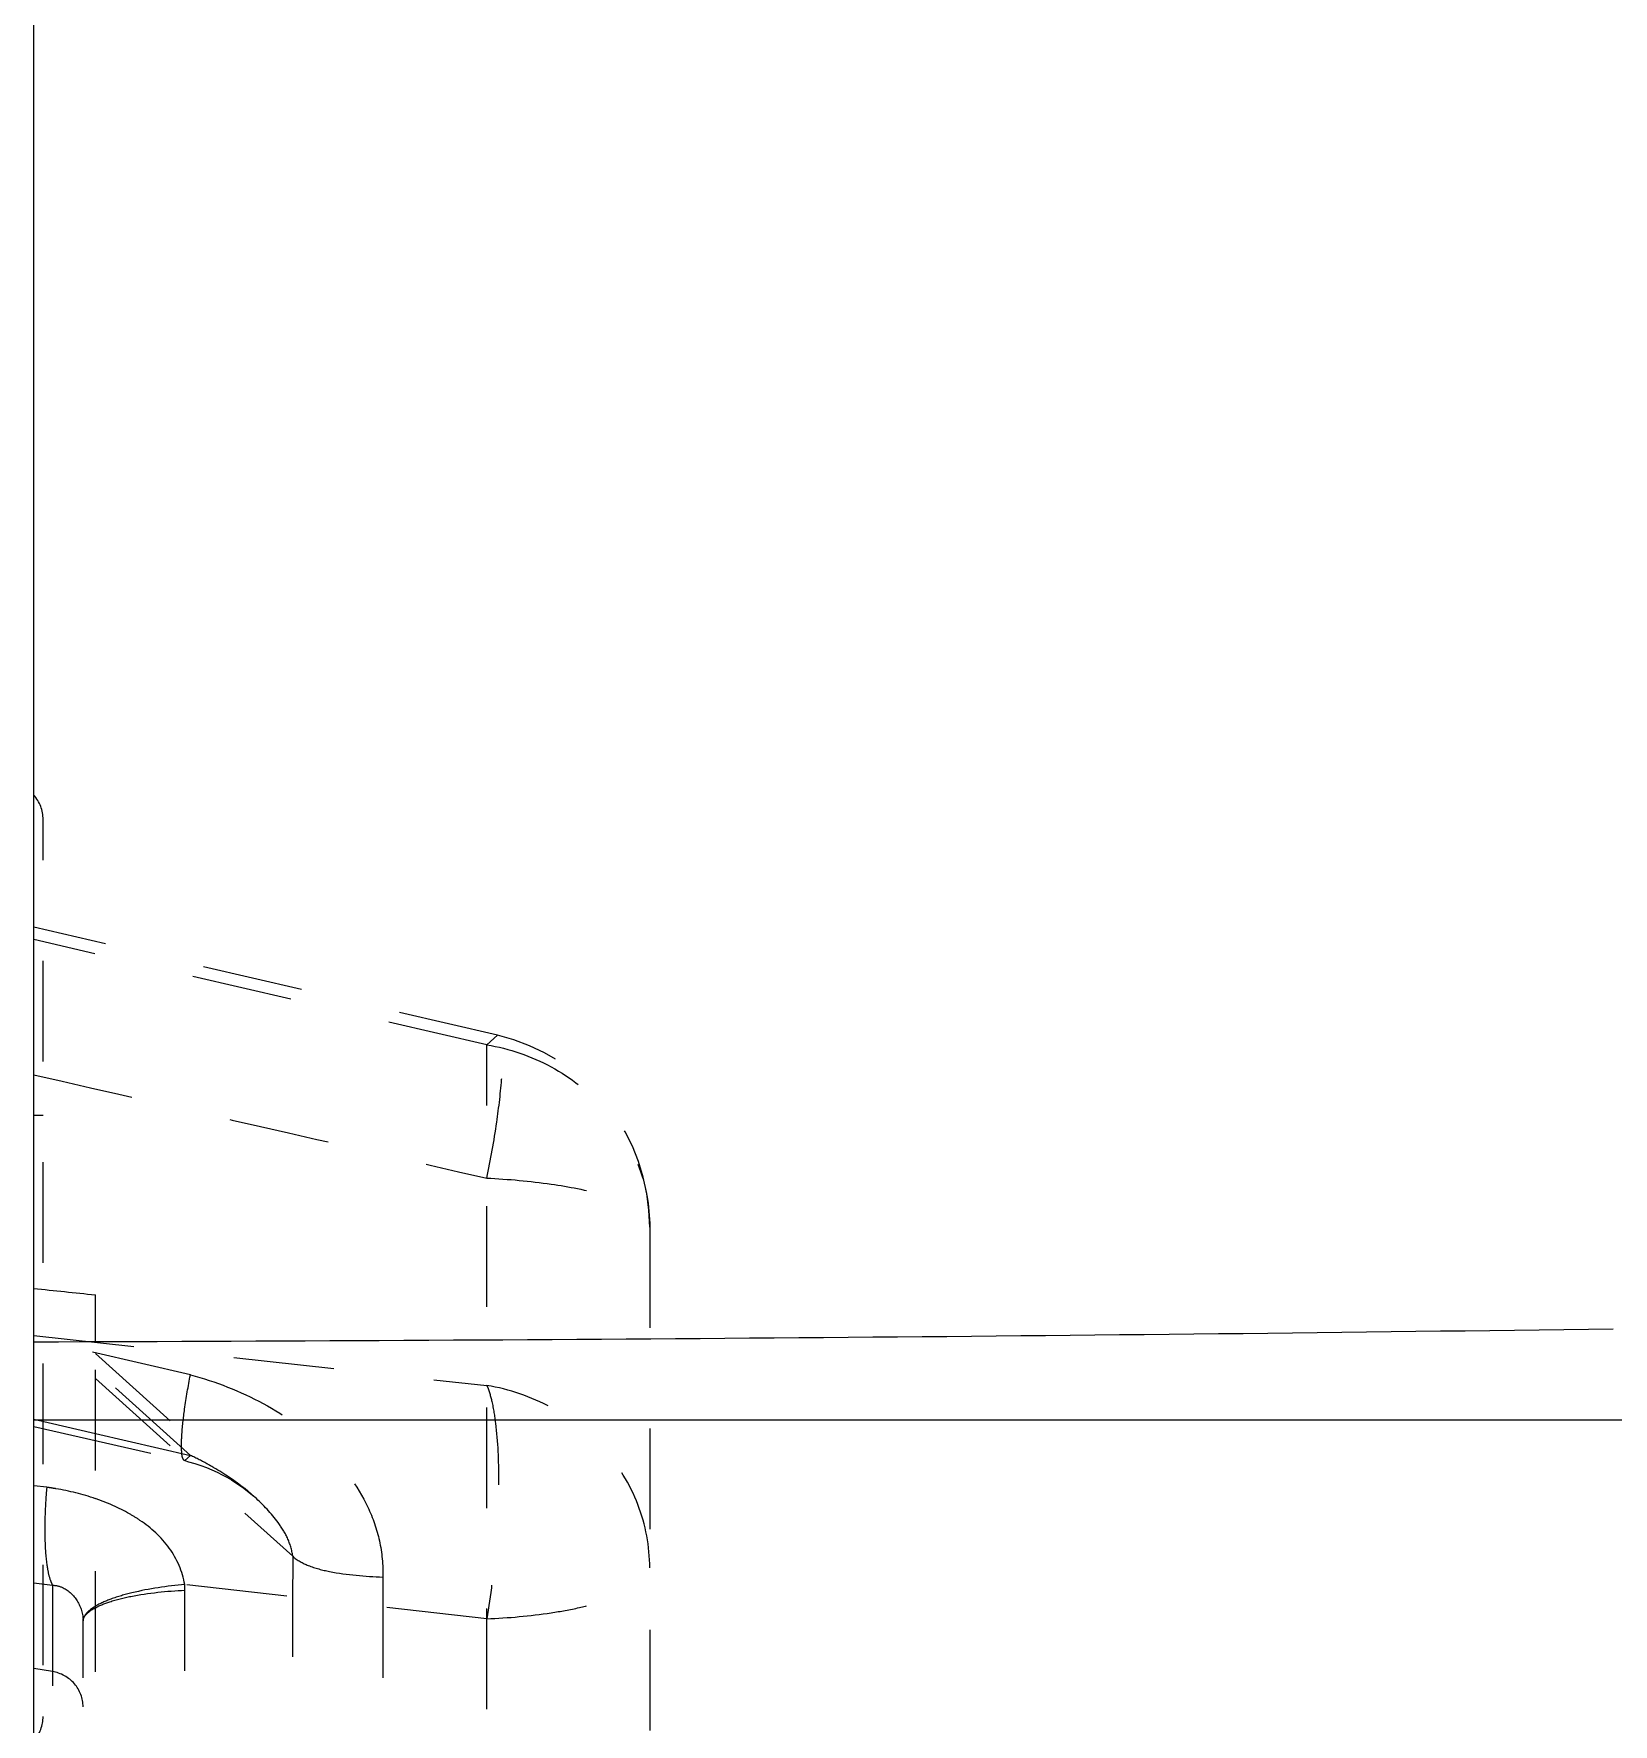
# Model space of a CAD drawing. Header units: millimetres. Extents: x 1540 to 3369, y -3458 to 1222.
# Drawn here: x 2584.66 to 2610.31, y -470.67 to -443.24 of the extents above; entities that cross this region are included whole.
import ezdxf

# ---------------------------------------------------------------- set-up
doc = ezdxf.new("R2010")
doc.units = ezdxf.units.MM
doc.header["$LTSCALE"] = 16.335
doc.linetypes.add('HIDDEN', pattern=[0.2, 0.1, -0.1])
doc.layers.add('21', color=7, linetype='CONTINUOUS')

msp = doc.modelspace()

# ---------------------------------------------------------------- linework, layer by layer
at = {"layer": '21', "color": 7, "linetype": 'Continuous'}
for p, q in [((2584.662, -635.737), (2584.662, -215.737)), ((2585.662, -464.46), (2585.662, -463.704)), ((2639.462, -465.737), (2584.662, -465.737))]:
    msp.add_line(p, q, dxfattribs=at)
at = {"layer": '21', "color": 8, "linetype": 'HIDDEN'}
for p, q in [((2584.812, -489.319), (2584.812, -455.989)), ((2592.188, -459.491), (2584.662, -457.739)), ((2592.018, -459.647), (2584.662, -457.939)), ((2592.188, -459.491), (2592.018, -459.647)), ((2592.188, -459.492), (2592.188, -459.491)), ((2592.018, -496.567), (2592.018, -459.647)), ((2584.812, -460.792), (2584.662, -460.792)), ((2594.662, -462.608), (2594.662, -493.606)), ((2584.662, -464.364), (2592.018, -465.176)), ((2587.204, -465.004), (2584.662, -464.412)), ((2585.662, -479.625), (2585.662, -464.46)), ((2585.662, -464.654), (2588.25, -466.988)), ((2587.204, -466.309), (2585.662, -464.919)), ((2585.662, -465.06), (2588.865, -467.948)), ((2584.662, -465.724), (2585.662, -465.954)), ((2584.662, -465.841), (2584.97, -465.909)), ((2584.97, -465.909), (2587.112, -466.398)), ((2585.662, -465.954), (2587.204, -466.309)), ((2587.204, -466.309), (2587.112, -466.395)), ((2587.112, -466.395), (2587.112, -466.395)), ((2584.872, -466.828), (2584.662, -466.803)), ((2588.13, -466.888), (2588.188, -466.935)), ((2584.662, -468.38), (2584.966, -468.418)), ((2584.966, -468.418), (2584.966, -499.913)), ((2592.018, -468.963), (2587.113, -468.407)), ((2587.115, -495.94), (2587.115, -468.498)), ((2585.462, -499.322), (2585.462, -468.996)), ((2584.966, -469.818), (2584.662, -469.766))]:
    msp.add_line(p, q, dxfattribs=at)
for points in [[(2587.112, -466.395), (2587.176, -466.412), (2587.276, -466.44), (2587.372, -466.472), (2587.464, -466.506), (2587.553, -466.543), (2587.638, -466.582), (2587.719, -466.623), (2587.798, -466.666)], [(2587.798, -466.666), (2587.872, -466.709), (2587.942, -466.754), (2588.009, -466.798), (2588.071, -466.843), (2588.13, -466.888)], [(2588.188, -466.935), (2588.232, -466.972), (2588.238, -466.977)]]:
    msp.add_lwpolyline(points, dxfattribs=at)
for centre, radius, start, end in [((2584.212, -455.989), 0.6, 0, 41.4096), ((2591.462, -462.608), 3.2, 0, 76.889), ((2584.354, -470.816), 4.021, 80.4444, 82.5996), ((2584.353, -470.845), 4.05, 71.1334, 80.5056), ((2585.905, -469.624), 3.528, 48.6123, 51.8794), ((6209.602, -475.002), 3620.744, 179.888371, 180.078203), ((6137.642, -475.351), 3547.319, 179.885886, 180.081116), ((2584.75, -468.498), 2.365, 359.9993, 2.2076), ((2584.212, -470.545), 0.6, 318.5904, 0)]:
    msp.add_arc(centre, radius, start, end, dxfattribs=at)
at = {"layer": '21', "color": 7, "linetype": 'Continuous'}
for centre, radius, start, end in [((2601.292, -310.186), 154.312, 263.81304, 264.1863), ((2578.302, 1864.794), 2329.268, 270.156443, 270.787243)]:
    msp.add_arc(centre, radius, start, end, dxfattribs=at)
at = {"layer": '21', "color": 8, "linetype": 'HIDDEN'}
for points, knots in [([(2592.018, -461.81), (2592.08, -461.509), (2592.177, -460.963), (2592.254, -460.318), (2592.276, -459.91), (2592.268, -459.699), (2592.253, -459.566), (2592.212, -459.497), (2592.188, -459.491)], [0, 0, 0, 0, 0.390815, 0.705323, 0.823908, 0.912223, 0.969555, 1, 1, 1, 1]), ([(2592.018, -459.647), (2592.381, -459.707), (2593.087, -459.946), (2593.956, -460.627), (2594.529, -461.55), (2594.662, -462.259), (2594.662, -462.608)], [0, 0, 0, 0, 0.256929, 0.509309, 0.756408, 1, 1, 1, 1]), ([(2592.018, -461.81), (2592.367, -461.826), (2593.006, -461.883), (2593.746, -462.023), (2594.216, -462.189), (2594.49, -462.324), (2594.662, -462.496), (2594.662, -462.608)], [0, 0, 0, 0, 0.366039, 0.669807, 0.788484, 0.882162, 1, 1, 1, 1]), ([(2587.112, -466.395), (2587.098, -466.392), (2587.073, -466.35), (2587.056, -466.216), (2587.063, -465.941), (2587.112, -465.517), (2587.168, -465.188), (2587.204, -465.004)], [0, 0, 0, 0, 0.031136, 0.08918, 0.293986, 0.603529, 1, 1, 1, 1]), ([(2587.204, -465.004), (2587.614, -465.111), (2588.402, -465.42), (2589.419, -466.135), (2590.036, -466.951), (2590.297, -467.696), (2590.334, -468.089), (2590.33, -468.286)], [0, 0, 0, 0, 0.261488, 0.516883, 0.759102, 0.878104, 1, 1, 1, 1]), ([(2592.018, -465.176), (2592.054, -465.26), (2592.11, -465.463), (2592.191, -465.973), (2592.222, -466.769), (2592.17, -467.83), (2592.08, -468.582), (2592.018, -468.963)], [0, 0, 0, 0, 0.071675, 0.164935, 0.405614, 0.696147, 1, 1, 1, 1]), ([(2594.662, -468.137), (2594.662, -467.789), (2594.529, -467.079), (2593.956, -466.156), (2593.087, -465.475), (2592.381, -465.236), (2592.018, -465.176)], [0, 0, 0, 0, 0.243591, 0.49069, 0.743068, 1, 1, 1, 1]), ([(2587.586, -466.51), (2587.554, -466.491), (2587.429, -466.42), (2587.301, -466.354), (2587.204, -466.309)], [0, 0, 0, 0, 0.257853, 1, 1, 1, 1]), ([(2584.872, -466.828), (2584.866, -466.889), (2584.848, -467.121), (2584.839, -467.353), (2584.84, -467.524)], [0, 0, 0, 0, 0.263531, 1, 1, 1, 1]), ([(2586.385, -467.364), (2586.331, -467.327), (2586.103, -467.185), (2585.854, -467.078), (2585.663, -467.012)], [0, 0, 0, 0, 0.245267, 1, 1, 1, 1]), ([(2588.865, -467.948), (2588.853, -467.845), (2588.794, -467.649), (2588.584, -467.322), (2588.389, -467.112), (2588.25, -466.988)], [0, 0, 0, 0, 0.266657, 0.518164, 1, 1, 1, 1]), ([(2587.113, -468.407), (2587.077, -468.195), (2586.896, -467.781), (2586.565, -467.487), (2586.385, -467.364)], [0, 0, 0, 0, 0.495751, 1, 1, 1, 1]), ([(2584.84, -467.524), (2584.84, -467.575), (2584.843, -467.761), (2584.854, -467.946), (2584.873, -468.078)], [0, 0, 0, 0, 0.27828, 1, 1, 1, 1]), ([(2588.865, -467.948), (2588.938, -468.013), (2589.135, -468.118), (2589.628, -468.242), (2590.04, -468.271), (2590.33, -468.286)], [0, 0, 0, 0, 0.192243, 0.428314, 1, 1, 1, 1]), ([(2584.873, -468.078), (2584.876, -468.102), (2584.89, -468.188), (2584.908, -468.272), (2584.928, -468.331)], [0, 0, 0, 0, 0.284073, 1, 1, 1, 1]), ([(2592.018, -468.963), (2592.367, -468.947), (2592.871, -468.903), (2593.502, -468.789), (2593.894, -468.69), (2594.216, -468.571), (2594.492, -468.43), (2594.662, -468.253), (2594.662, -468.137)], [0, 0, 0, 0, 0.364369, 0.525775, 0.667341, 0.785933, 0.879917, 1, 1, 1, 1]), ([(2584.928, -468.331), (2584.931, -468.339), (2584.942, -468.369), (2584.955, -468.398), (2584.966, -468.418)], [0, 0, 0, 0, 0.276063, 1, 1, 1, 1]), ([(2585.138, -468.459), (2585.231, -468.505), (2585.395, -468.664), (2585.461, -468.883), (2585.462, -468.996)], [0, 0, 0, 0, 0.478559, 1, 1, 1, 1]), ([(2585.643, -468.793), (2585.722, -468.748), (2585.918, -468.671), (2586.408, -468.552), (2586.821, -468.512), (2587.115, -468.498)], [0, 0, 0, 0, 0.181132, 0.415673, 1, 1, 1, 1]), ([(2587.113, -468.407), (2586.824, -468.431), (2586.418, -468.489), (2585.935, -468.628), (2585.738, -468.713), (2585.657, -468.761)], [0, 0, 0, 0, 0.576633, 0.812311, 1, 1, 1, 1]), ([(2585.657, -468.761), (2585.629, -468.778), (2585.544, -468.833), (2585.462, -468.926), (2585.462, -468.996)], [0, 0, 0, 0, 0.323265, 1, 1, 1, 1]), ([(2585.462, -468.996), (2585.462, -468.978), (2585.475, -468.929), (2585.54, -468.856), (2585.604, -468.814), (2585.643, -468.793)], [0, 0, 0, 0, 0.183602, 0.527895, 1, 1, 1, 1]), ([(2585.462, -470.39), (2585.462, -470.257), (2585.359, -469.98), (2585.1, -469.841), (2584.966, -469.818)], [0, 0, 0, 0, 0.494689, 1, 1, 1, 1])]:
    msp.add_open_spline(points, degree=3, knots=knots, dxfattribs=at)
for points in [[(2584.662, -460.132), (2587.114, -460.692), (2589.566, -461.252), (2592.018, -461.81)], [(2588.083, -466.848), (2587.925, -466.724), (2587.759, -466.612), (2587.586, -466.51)], [(2584.966, -468.418), (2585.025, -468.418), (2585.085, -468.433), (2585.138, -468.459)]]:
    msp.add_open_spline(points, degree=3, dxfattribs=at)

doc.saveas('drawing.dxf')
